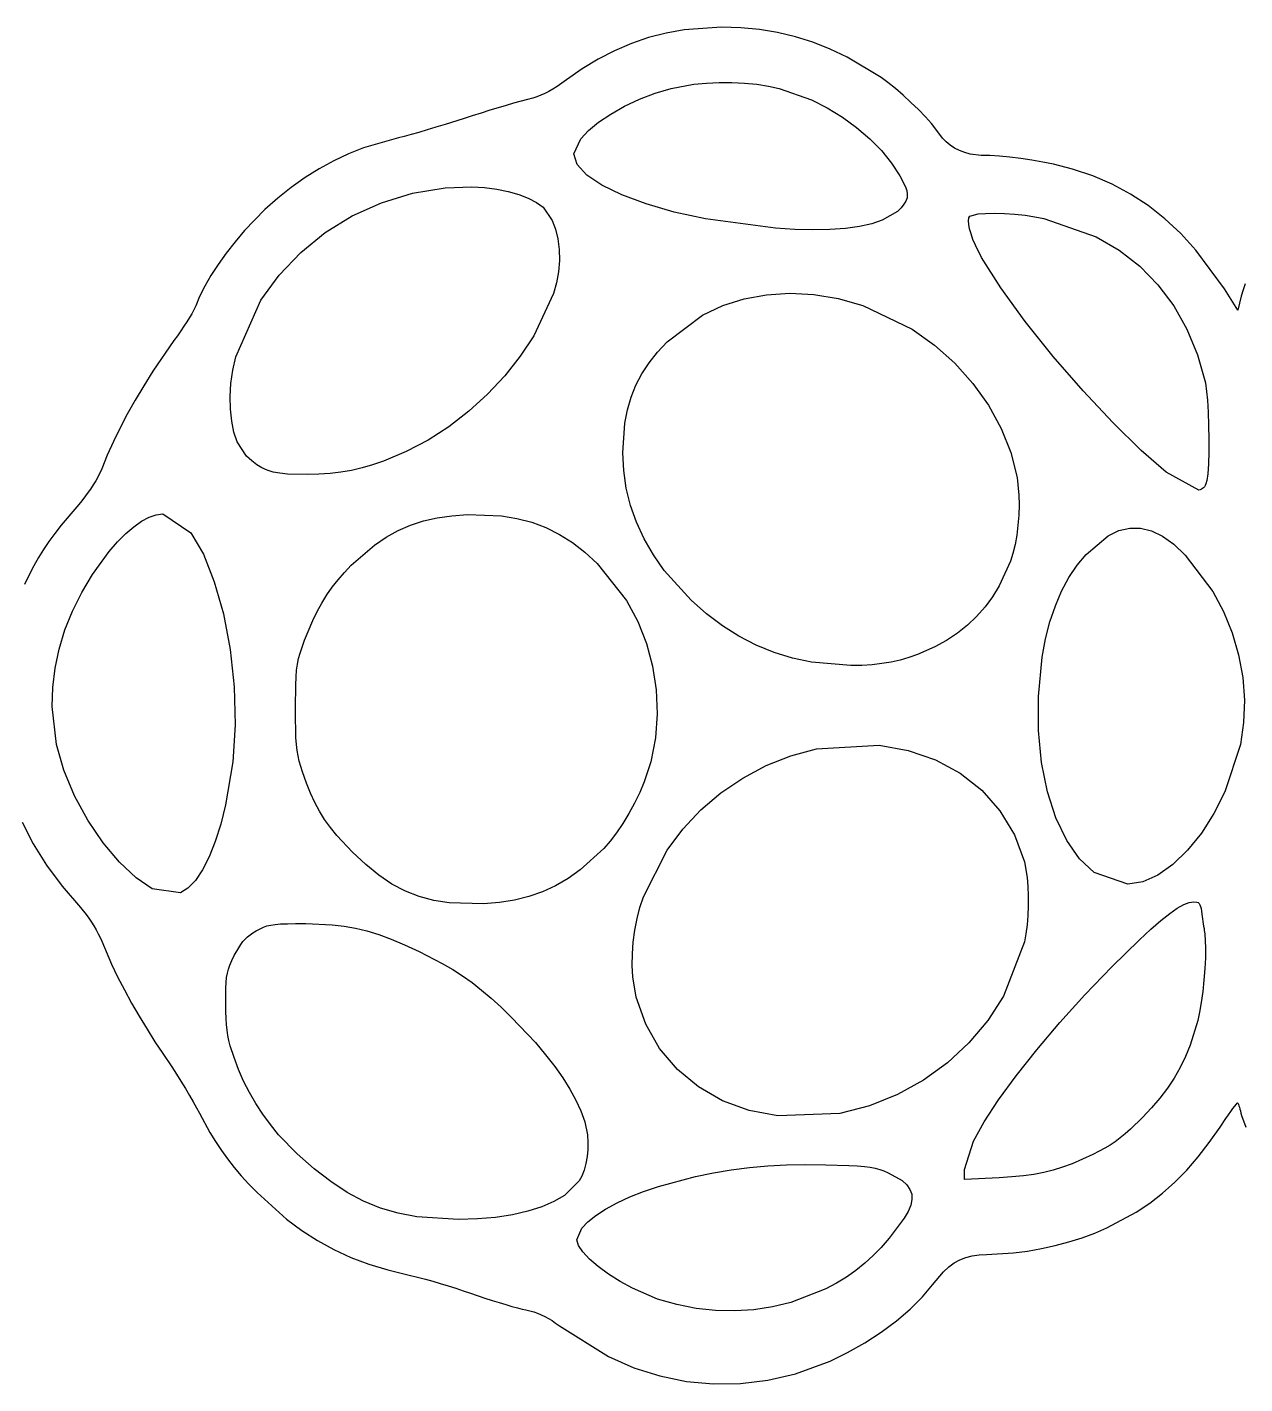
# Model space of a CAD drawing. Extents: x -395 to -66, y -1367 to -1153.
# Drawn here: x -112.65 to -107.8, y -1301.41 to -1296.01 of the extents above; entities that cross this region are included whole.
import ezdxf

# ---------------------------------------------------------------- set-up
doc = ezdxf.new("R2010")
doc.units = 0
doc.layers.add('FAB_3$PI_PROJECTOR$RPI$SI0', color=85, linetype='CONTINUOUS')

msp = doc.modelspace()

# ---------------------------------------------------------------- linework, layer by layer
at = {"layer": 'FAB_3$PI_PROJECTOR$RPI$SI0'}
for p, q in [((-110.0326, -1296.025), (-110.1043, -1296.038)), ((-109.8847, -1296.0145), (-110.0326, -1296.025)), ((-109.8079, -1296.0169), (-109.8847, -1296.0145)), ((-109.7335, -1296.0239), (-109.8079, -1296.0169)), ((-109.6611, -1296.0359), (-109.7335, -1296.0239)), ((-110.2432, -1296.0797), (-110.3102, -1296.1082)), ((-110.1745, -1296.0563), (-110.2432, -1296.0797)), ((-110.1043, -1296.038), (-110.1745, -1296.0563)), ((-109.5904, -1296.0528), (-109.6611, -1296.0359)), ((-109.5209, -1296.0747), (-109.5904, -1296.0528)), ((-109.4524, -1296.1018), (-109.5209, -1296.0747)), ((-110.3102, -1296.1082), (-110.3758, -1296.1419)), ((-109.3845, -1296.1342), (-109.4524, -1296.1018)), ((-109.2489, -1296.2152), (-109.3845, -1296.1342)), ((-110.4397, -1296.1807), (-110.502, -1296.2245)), ((-110.3758, -1296.1419), (-110.4397, -1296.1807)), ((-110.502, -1296.2245), (-110.5389, -1296.2505)), ((-110.0843, -1296.2582), (-109.9941, -1296.2419)), ((-109.9941, -1296.2419), (-109.9449, -1296.2373)), ((-109.9449, -1296.2373), (-109.8943, -1296.235)), ((-109.8943, -1296.235), (-109.8433, -1296.235)), ((-109.8433, -1296.235), (-109.7928, -1296.2373)), ((-109.7928, -1296.2373), (-109.744, -1296.2419)), ((-109.744, -1296.2419), (-109.6977, -1296.2489)), ((-109.222, -1296.2348), (-109.2489, -1296.2152)), ((-109.1925, -1296.2585), (-109.222, -1296.2348)), ((-110.635, -1296.2966), (-110.6517, -1296.3011)), ((-110.619, -1296.2914), (-110.635, -1296.2966)), ((-110.6033, -1296.2854), (-110.619, -1296.2914)), ((-110.5877, -1296.2784), (-110.6033, -1296.2854)), ((-110.572, -1296.2704), (-110.5877, -1296.2784)), ((-110.5558, -1296.2611), (-110.572, -1296.2704)), ((-110.5389, -1296.2505), (-110.5558, -1296.2611)), ((-110.2109, -1296.3014), (-110.1483, -1296.2773)), ((-110.1483, -1296.2773), (-110.0843, -1296.2582)), ((-109.6977, -1296.2489), (-109.655, -1296.2582)), ((-109.655, -1296.2582), (-109.5262, -1296.3044)), ((-109.1616, -1296.2853), (-109.1925, -1296.2585)), ((-109.1305, -1296.3138), (-109.1616, -1296.2853)), ((-110.8066, -1296.3455), (-110.8416, -1296.3564)), ((-110.773, -1296.3353), (-110.8066, -1296.3455)), ((-110.7415, -1296.3258), (-110.773, -1296.3353)), ((-110.7129, -1296.3174), (-110.7415, -1296.3258)), ((-110.6879, -1296.3103), (-110.7129, -1296.3174)), ((-110.6517, -1296.3011), (-110.6879, -1296.3103)), ((-110.3252, -1296.3604), (-110.2704, -1296.3295)), ((-110.2704, -1296.3295), (-110.2109, -1296.3014)), ((-109.5262, -1296.3044), (-109.4637, -1296.3363)), ((-109.4637, -1296.3363), (-109.4036, -1296.3731)), ((-109.1005, -1296.3429), (-109.1305, -1296.3138)), ((-109.0728, -1296.3715), (-109.1005, -1296.3429)), ((-110.9848, -1296.4019), (-111.0209, -1296.4131)), ((-110.9127, -1296.3788), (-110.9848, -1296.4019)), ((-110.8772, -1296.3676), (-110.9127, -1296.3788)), ((-110.8416, -1296.3564), (-110.8772, -1296.3676)), ((-110.4142, -1296.4263), (-110.3736, -1296.393)), ((-110.3736, -1296.393), (-110.3252, -1296.3604)), ((-109.4036, -1296.3731), (-109.347, -1296.414)), ((-109.0486, -1296.3982), (-109.0728, -1296.3715)), ((-109.0157, -1296.4415), (-109.0486, -1296.3982)), ((-111.1889, -1296.4601), (-111.3096, -1296.495)), ((-111.1707, -1296.4557), (-111.1889, -1296.4601)), ((-111.1475, -1296.4496), (-111.1707, -1296.4557)), ((-111.1201, -1296.4421), (-111.1475, -1296.4496)), ((-111.0894, -1296.4334), (-111.1201, -1296.4421)), ((-111.0561, -1296.4236), (-111.0894, -1296.4334)), ((-111.0209, -1296.4131), (-111.0561, -1296.4236)), ((-110.4718, -1296.5192), (-110.4451, -1296.4592)), ((-110.4451, -1296.4592), (-110.4142, -1296.4263)), ((-109.347, -1296.414), (-109.2948, -1296.4585)), ((-109.2948, -1296.4585), (-109.248, -1296.5058)), ((-109.0046, -1296.4569), (-109.0157, -1296.4415)), ((-108.9908, -1296.4712), (-109.0046, -1296.4569)), ((-111.3096, -1296.495), (-111.369, -1296.5187)), ((-109.248, -1296.5058), (-109.2076, -1296.5553)), ((-108.9748, -1296.4843), (-108.9908, -1296.4712)), ((-108.9568, -1296.4959), (-108.9748, -1296.4843)), ((-108.9373, -1296.5059), (-108.9568, -1296.4959)), ((-108.9166, -1296.514), (-108.9373, -1296.5059)), ((-108.895, -1296.52), (-108.9166, -1296.514)), ((-111.4277, -1296.5464), (-111.4853, -1296.578)), ((-111.369, -1296.5187), (-111.4277, -1296.5464)), ((-110.4588, -1296.5612), (-110.4718, -1296.5192)), ((-110.4212, -1296.603), (-110.4588, -1296.5612)), ((-109.2076, -1296.5553), (-109.1746, -1296.6063)), ((-108.8509, -1296.525), (-108.895, -1296.52)), ((-108.8165, -1296.5259), (-108.8509, -1296.525)), ((-108.778, -1296.5284), (-108.8165, -1296.5259)), ((-108.7366, -1296.5325), (-108.778, -1296.5284)), ((-108.6934, -1296.5379), (-108.7366, -1296.5325)), ((-108.6495, -1296.5444), (-108.6934, -1296.5379)), ((-108.6059, -1296.552), (-108.6495, -1296.5444)), ((-108.5637, -1296.5605), (-108.6059, -1296.552)), ((-108.4877, -1296.5796), (-108.5637, -1296.5605)), ((-111.5417, -1296.6134), (-111.5967, -1296.6524)), ((-111.4853, -1296.578), (-111.5417, -1296.6134)), ((-110.3614, -1296.6437), (-110.4212, -1296.603)), ((-109.1746, -1296.6063), (-109.1533, -1296.6478)), ((-108.407, -1296.6065), (-108.4877, -1296.5796)), ((-108.33, -1296.6396), (-108.407, -1296.6065)), ((-111.5967, -1296.6524), (-111.6501, -1296.6949)), ((-111.2379, -1296.7132), (-111.1142, -1296.6755)), ((-111.1142, -1296.6755), (-110.9847, -1296.6538)), ((-110.9847, -1296.6538), (-110.8786, -1296.6499)), ((-110.8786, -1296.6499), (-110.8276, -1296.6528)), ((-110.8276, -1296.6528), (-110.779, -1296.6589)), ((-110.779, -1296.6589), (-110.7334, -1296.668)), ((-110.7334, -1296.668), (-110.6915, -1296.68)), ((-110.2819, -1296.6824), (-110.3614, -1296.6437)), ((-109.1533, -1296.6478), (-109.1476, -1296.6646)), ((-109.1476, -1296.6646), (-109.1453, -1296.6796)), ((-108.2568, -1296.679), (-108.33, -1296.6396)), ((-111.6501, -1296.6949), (-111.7017, -1296.7409)), ((-111.3543, -1296.7659), (-111.2379, -1296.7132)), ((-110.6915, -1296.68), (-110.654, -1296.6946)), ((-110.654, -1296.6946), (-110.6215, -1296.7119)), ((-110.6215, -1296.7119), (-110.5948, -1296.7316)), ((-110.5948, -1296.7316), (-110.5583, -1296.7839)), ((-110.1849, -1296.7182), (-110.2819, -1296.6824)), ((-110.0729, -1296.7503), (-110.1849, -1296.7182)), ((-109.1583, -1296.7195), (-109.1694, -1296.7331)), ((-109.1506, -1296.7065), (-109.1583, -1296.7195)), ((-109.1462, -1296.6934), (-109.1506, -1296.7065)), ((-109.1453, -1296.6796), (-109.1462, -1296.6934)), ((-108.1869, -1296.7248), (-108.2568, -1296.679)), ((-108.1204, -1296.7772), (-108.1869, -1296.7248)), ((-111.7017, -1296.7409), (-111.7827, -1296.8245)), ((-111.4621, -1296.8323), (-111.3543, -1296.7659)), ((-110.5583, -1296.7839), (-110.5453, -1296.8186)), ((-109.9481, -1296.7777), (-110.0729, -1296.7503)), ((-109.6701, -1296.8151), (-109.9481, -1296.7777)), ((-109.2447, -1296.7834), (-109.2867, -1296.797)), ((-109.1839, -1296.7478), (-109.2447, -1296.7834)), ((-109.1694, -1296.7331), (-109.1839, -1296.7478)), ((-108.9017, -1296.7853), (-108.9002, -1296.7739)), ((-108.9006, -1296.8001), (-108.9017, -1296.7853)), ((-108.9002, -1296.7739), (-108.8962, -1296.7664)), ((-108.8962, -1296.7664), (-108.8628, -1296.7575)), ((-108.8628, -1296.7575), (-108.8334, -1296.7556)), ((-108.8334, -1296.7556), (-108.7981, -1296.7554)), ((-108.7981, -1296.7554), (-108.7588, -1296.7566)), ((-108.7588, -1296.7566), (-108.7176, -1296.7593)), ((-108.7176, -1296.7593), (-108.6763, -1296.7635)), ((-108.6763, -1296.7635), (-108.6369, -1296.7689)), ((-108.6369, -1296.7689), (-108.6014, -1296.7757)), ((-108.6014, -1296.7757), (-108.3931, -1296.8488)), ((-108.057, -1296.8364), (-108.1204, -1296.7772)), ((-111.7827, -1296.8245), (-111.8205, -1296.8687)), ((-111.5595, -1296.9111), (-111.4621, -1296.8323)), ((-110.5453, -1296.8186), (-110.5361, -1296.8574)), ((-109.5932, -1296.82), (-109.6701, -1296.8151)), ((-109.5209, -1296.8217), (-109.5932, -1296.82)), ((-109.4535, -1296.8201), (-109.5209, -1296.8217)), ((-109.3917, -1296.8154), (-109.4535, -1296.8201)), ((-109.3359, -1296.8077), (-109.3917, -1296.8154)), ((-109.2867, -1296.797), (-109.3359, -1296.8077)), ((-108.8972, -1296.8177), (-108.9006, -1296.8001)), ((-108.8916, -1296.8377), (-108.8972, -1296.8177)), ((-108.884, -1296.8595), (-108.8916, -1296.8377)), ((-107.9964, -1296.9026), (-108.057, -1296.8364)), ((-111.8205, -1296.8687), (-111.8557, -1296.9137)), ((-110.5361, -1296.8574), (-110.5309, -1296.8993)), ((-108.8743, -1296.8827), (-108.884, -1296.8595)), ((-108.8497, -1296.9311), (-108.8743, -1296.8827)), ((-108.3931, -1296.8488), (-108.302, -1296.902)), ((-111.8557, -1296.9137), (-111.888, -1296.9586)), ((-111.6453, -1297.0012), (-111.5595, -1296.9111)), ((-110.5298, -1296.9432), (-110.5331, -1296.9878)), ((-110.5309, -1296.8993), (-110.5298, -1296.9432)), ((-108.7729, -1297.0526), (-108.8497, -1296.9311)), ((-108.302, -1296.902), (-108.22, -1296.9658)), ((-107.8832, -1297.0565), (-107.9964, -1296.9026)), ((-111.888, -1296.9586), (-111.9168, -1297.0028)), ((-111.718, -1297.1014), (-111.6453, -1297.0012)), ((-110.5331, -1296.9878), (-110.5407, -1297.0321)), ((-108.22, -1296.9658), (-108.1475, -1297.0397)), ((-111.9415, -1297.0455), (-111.9616, -1297.0861)), ((-111.9168, -1297.0028), (-111.9415, -1297.0455)), ((-110.5407, -1297.0321), (-110.553, -1297.075)), ((-108.6754, -1297.1864), (-108.7729, -1297.0526)), ((-108.1475, -1297.0397), (-108.0848, -1297.1235)), ((-107.7998, -1297.0364), (-107.8086, -1297.06)), ((-111.9616, -1297.0861), (-111.9767, -1297.1238)), ((-111.8178, -1297.3268), (-111.718, -1297.1014)), ((-110.553, -1297.075), (-110.6319, -1297.2428)), ((-109.8799, -1297.1229), (-109.7947, -1297.0958)), ((-109.7947, -1297.0958), (-109.7052, -1297.0793)), ((-109.7052, -1297.0793), (-109.6123, -1297.0735)), ((-109.6123, -1297.0735), (-109.5168, -1297.0787)), ((-109.5168, -1297.0787), (-109.4198, -1297.095)), ((-109.4198, -1297.095), (-109.322, -1297.1226)), ((-107.8299, -1297.1412), (-107.8832, -1297.0565)), ((-107.8159, -1297.0855), (-107.8299, -1297.1412)), ((-107.8086, -1297.06), (-107.8159, -1297.0855)), ((-111.9931, -1297.1552), (-112.0021, -1297.1703)), ((-111.9857, -1297.1421), (-111.9931, -1297.1552)), ((-111.9767, -1297.1238), (-111.9857, -1297.1421)), ((-110.1005, -1297.2665), (-109.9598, -1297.1605)), ((-109.9598, -1297.1605), (-109.8799, -1297.1229)), ((-109.322, -1297.1226), (-109.1254, -1297.2168)), ((-108.0848, -1297.1235), (-108.0322, -1297.2167)), ((-112.0242, -1297.2049), (-112.0367, -1297.2236)), ((-112.0126, -1297.187), (-112.0242, -1297.2049)), ((-112.0021, -1297.1703), (-112.0126, -1297.187)), ((-109.1254, -1297.2168), (-109.0368, -1297.28)), ((-108.564, -1297.3251), (-108.6754, -1297.1864)), ((-108.0322, -1297.2167), (-107.9901, -1297.319)), ((-112.0637, -1297.2618), (-112.1473, -1297.384)), ((-112.05, -1297.2427), (-112.0637, -1297.2618)), ((-112.0367, -1297.2236), (-112.05, -1297.2427)), ((-110.6319, -1297.2428), (-110.6854, -1297.3239)), ((-110.1393, -1297.3081), (-110.1005, -1297.2665)), ((-110.6854, -1297.3239), (-110.7469, -1297.4017)), ((-110.1729, -1297.3507), (-110.1393, -1297.3081)), ((-109.0368, -1297.28), (-108.956, -1297.3522)), ((-108.4454, -1297.4616), (-108.564, -1297.3251)), ((-107.9901, -1297.319), (-107.9586, -1297.4301)), ((-111.8373, -1297.4327), (-111.8298, -1297.3796)), ((-111.8298, -1297.3796), (-111.8178, -1297.3268)), ((-110.2014, -1297.3945), (-110.1729, -1297.3507)), ((-108.956, -1297.3522), (-108.8842, -1297.4323)), ((-112.1473, -1297.384), (-112.1842, -1297.4421)), ((-111.8404, -1297.4851), (-111.8373, -1297.4327)), ((-110.7469, -1297.4017), (-110.8154, -1297.4752)), ((-110.2252, -1297.44), (-110.2014, -1297.3945)), ((-108.8842, -1297.4323), (-108.8225, -1297.5191)), ((-107.9586, -1297.4301), (-107.9504, -1297.4993)), ((-112.1842, -1297.4421), (-112.2182, -1297.4988)), ((-111.8393, -1297.5356), (-111.8404, -1297.4851)), ((-110.8154, -1297.4752), (-110.8899, -1297.5432)), ((-110.2588, -1297.538), (-110.2442, -1297.4877)), ((-110.2442, -1297.4877), (-110.2252, -1297.44)), ((-108.3266, -1297.5887), (-108.4454, -1297.4616)), ((-112.2182, -1297.4988), (-112.2494, -1297.5543)), ((-111.8341, -1297.5832), (-111.8393, -1297.5356)), ((-110.2689, -1297.5912), (-110.2588, -1297.538)), ((-108.8225, -1297.5191), (-108.7718, -1297.6113)), ((-107.9504, -1297.4993), (-107.9476, -1297.5473)), ((-112.2494, -1297.5543), (-112.2782, -1297.6091)), ((-111.8249, -1297.6268), (-111.8341, -1297.5832)), ((-110.8899, -1297.5432), (-110.9693, -1297.6047)), ((-110.2769, -1297.7085), (-110.2689, -1297.5912)), ((-108.2143, -1297.699), (-108.3266, -1297.5887)), ((-107.9476, -1297.5473), (-107.9458, -1297.6)), ((-112.2782, -1297.6091), (-112.3046, -1297.6634)), ((-111.8119, -1297.6653), (-111.8249, -1297.6268)), ((-110.9693, -1297.6047), (-111.0527, -1297.6586)), ((-108.7718, -1297.6113), (-108.7334, -1297.7077)), ((-107.9458, -1297.6), (-107.945, -1297.654)), ((-112.3046, -1297.6634), (-112.329, -1297.7177)), ((-111.7748, -1297.7225), (-111.8119, -1297.6653)), ((-111.139, -1297.7039), (-111.2302, -1297.742)), ((-111.0527, -1297.6586), (-111.139, -1297.7039)), ((-108.1152, -1297.7853), (-108.2143, -1297.699)), ((-107.945, -1297.654), (-107.9453, -1297.7061)), ((-112.329, -1297.7177), (-112.3515, -1297.7724)), ((-111.7537, -1297.7412), (-111.7748, -1297.7225)), ((-111.7336, -1297.7565), (-111.7537, -1297.7412)), ((-111.7135, -1297.7687), (-111.7336, -1297.7565)), ((-111.2732, -1297.7568), (-111.3153, -1297.769)), ((-111.2302, -1297.742), (-111.2732, -1297.7568)), ((-110.2735, -1297.7795), (-110.2769, -1297.7085)), ((-108.7334, -1297.7077), (-108.7082, -1297.8072)), ((-107.9467, -1297.7531), (-107.9492, -1297.7918)), ((-107.9453, -1297.7061), (-107.9467, -1297.7531)), ((-112.3659, -1297.8033), (-112.375, -1297.8197)), ((-112.3515, -1297.7724), (-112.3659, -1297.8033)), ((-111.6924, -1297.7782), (-111.7135, -1297.7687)), ((-111.6692, -1297.7853), (-111.6924, -1297.7782)), ((-111.6427, -1297.7903), (-111.6692, -1297.7853)), ((-111.612, -1297.7934), (-111.6427, -1297.7903)), ((-111.5335, -1297.7956), (-111.612, -1297.7934)), ((-111.4868, -1297.7943), (-111.5335, -1297.7956)), ((-111.4423, -1297.7911), (-111.4868, -1297.7943)), ((-111.3992, -1297.786), (-111.4423, -1297.7911)), ((-111.3571, -1297.7786), (-111.3992, -1297.786)), ((-111.3153, -1297.769), (-111.3571, -1297.7786)), ((-110.2634, -1297.8494), (-110.2735, -1297.7795)), ((-108.7082, -1297.8072), (-108.7008, -1297.8775)), ((-107.9842, -1297.8571), (-108.1152, -1297.7853)), ((-107.9492, -1297.7918), (-107.9528, -1297.8188)), ((-112.3966, -1297.8538), (-112.4088, -1297.8712)), ((-112.3853, -1297.8366), (-112.3966, -1297.8538)), ((-112.375, -1297.8197), (-112.3853, -1297.8366)), ((-110.2465, -1297.918), (-110.2634, -1297.8494)), ((-107.979, -1297.8559), (-107.9842, -1297.8571)), ((-107.9742, -1297.854), (-107.979, -1297.8559)), ((-107.9699, -1297.8513), (-107.9742, -1297.854)), ((-107.966, -1297.8478), (-107.9699, -1297.8513)), ((-107.9625, -1297.8435), (-107.966, -1297.8478)), ((-107.9594, -1297.8385), (-107.9625, -1297.8435)), ((-107.9568, -1297.8327), (-107.9594, -1297.8385)), ((-107.9528, -1297.8188), (-107.9568, -1297.8327)), ((-112.4357, -1297.906), (-112.4501, -1297.9232)), ((-112.4219, -1297.8886), (-112.4357, -1297.906)), ((-112.4088, -1297.8712), (-112.4219, -1297.8886)), ((-110.2229, -1297.9852), (-110.2465, -1297.918)), ((-108.7002, -1297.9164), (-108.7015, -1297.9565)), ((-108.7008, -1297.8775), (-108.7002, -1297.9164)), ((-112.4501, -1297.9232), (-112.5125, -1297.997)), ((-112.1924, -1297.9809), (-112.1626, -1297.9651)), ((-112.1626, -1297.9651), (-112.1343, -1297.9555)), ((-112.1343, -1297.9555), (-112.1078, -1297.9522)), ((-112.1078, -1297.9522), (-111.9966, -1298.0271)), ((-111.0711, -1297.9798), (-111.0163, -1297.9674)), ((-111.0163, -1297.9674), (-110.958, -1297.959)), ((-110.958, -1297.959), (-110.8953, -1297.9545)), ((-110.8953, -1297.9545), (-110.7608, -1297.9593)), ((-110.7608, -1297.9593), (-110.6988, -1297.9695)), ((-110.6988, -1297.9695), (-110.6399, -1297.9851)), ((-108.7015, -1297.9565), (-108.7047, -1297.9968)), ((-112.5125, -1297.997), (-112.5386, -1298.0303)), ((-112.2555, -1298.0301), (-112.2235, -1298.0027)), ((-112.2235, -1298.0027), (-112.1924, -1297.9809)), ((-111.9966, -1298.0271), (-111.9469, -1298.1122)), ((-111.2197, -1298.0445), (-111.1721, -1298.0181)), ((-111.1721, -1298.0181), (-111.1228, -1297.9966)), ((-111.1228, -1297.9966), (-111.0711, -1297.9798)), ((-110.6399, -1297.9851), (-110.5837, -1298.0063)), ((-110.5837, -1298.0063), (-110.5299, -1298.0332)), ((-110.1926, -1298.0508), (-110.2229, -1297.9852)), ((-108.7047, -1297.9968), (-108.7097, -1298.0363)), ((-108.3458, -1298.0395), (-108.3028, -1298.0184)), ((-108.3028, -1298.0184), (-108.26, -1298.008)), ((-108.26, -1298.008), (-108.2171, -1298.0082)), ((-108.2171, -1298.0082), (-108.1737, -1298.019)), ((-108.1737, -1298.019), (-108.1297, -1298.0406)), ((-112.5619, -1298.0623), (-112.5832, -1298.0939)), ((-112.5386, -1298.0303), (-112.5619, -1298.0623)), ((-112.3212, -1298.1012), (-112.2881, -1298.0631)), ((-112.2881, -1298.0631), (-112.2555, -1298.0301)), ((-111.3583, -1298.1564), (-111.2662, -1298.0762)), ((-111.2662, -1298.0762), (-111.2197, -1298.0445)), ((-110.5299, -1298.0332), (-110.4781, -1298.0659)), ((-110.4781, -1298.0659), (-110.4279, -1298.1046)), ((-110.1557, -1298.1148), (-110.1926, -1298.0508)), ((-108.7164, -1298.074), (-108.7248, -1298.109)), ((-108.7097, -1298.0363), (-108.7164, -1298.074)), ((-108.4332, -1298.1135), (-108.3458, -1298.0395)), ((-108.1297, -1298.0406), (-108.0848, -1298.0728)), ((-108.0848, -1298.0728), (-108.0387, -1298.1158)), ((-112.603, -1298.1259), (-112.6218, -1298.1591)), ((-112.5832, -1298.0939), (-112.603, -1298.1259)), ((-112.3875, -1298.1924), (-112.3212, -1298.1012)), ((-111.9469, -1298.1122), (-111.9033, -1298.2218)), ((-110.4279, -1298.1046), (-110.379, -1298.1494)), ((-110.1122, -1298.177), (-110.1557, -1298.1148)), ((-108.7248, -1298.109), (-108.7349, -1298.1402)), ((-108.4693, -1298.1565), (-108.4332, -1298.1135)), ((-108.0387, -1298.1158), (-107.9289, -1298.2601)), ((-112.6218, -1298.1591), (-112.6403, -1298.1946)), ((-111.4104, -1298.2141), (-111.3854, -1298.1851)), ((-111.3854, -1298.1851), (-111.3583, -1298.1564)), ((-110.379, -1298.1494), (-110.2625, -1298.2967)), ((-110.0054, -1298.2956), (-110.1122, -1298.177)), ((-108.7349, -1298.1402), (-108.779, -1298.2375)), ((-108.5019, -1298.2051), (-108.4693, -1298.1565)), ((-112.6403, -1298.1946), (-112.659, -1298.233)), ((-112.4309, -1298.265), (-112.3875, -1298.1924)), ((-111.9033, -1298.2218), (-111.8672, -1298.35)), ((-111.4549, -1298.2745), (-111.4335, -1298.2438)), ((-111.4335, -1298.2438), (-111.4104, -1298.2141)), ((-108.779, -1298.2375), (-108.8058, -1298.2815)), ((-108.5308, -1298.2589), (-108.5019, -1298.2051)), ((-112.4677, -1298.339), (-112.4309, -1298.265)), ((-111.4748, -1298.3065), (-111.4549, -1298.2745)), ((-110.2625, -1298.2967), (-110.2182, -1298.3795)), ((-109.9447, -1298.3495), (-110.0054, -1298.2956)), ((-108.8058, -1298.2815), (-108.8358, -1298.3223)), ((-108.5559, -1298.3178), (-108.5308, -1298.2589)), ((-107.9289, -1298.2601), (-107.8862, -1298.3407)), ((-112.4977, -1298.4139), (-112.4677, -1298.339)), ((-111.8672, -1298.35), (-111.8402, -1298.4914)), ((-111.5111, -1298.3759), (-111.4935, -1298.3402)), ((-111.4935, -1298.3402), (-111.4748, -1298.3065)), ((-109.8812, -1298.3972), (-109.9447, -1298.3495)), ((-108.8358, -1298.3223), (-108.8691, -1298.3601)), ((-108.5773, -1298.3814), (-108.5559, -1298.3178)), ((-107.8862, -1298.3407), (-107.852, -1298.4254)), ((-111.5439, -1298.4546), (-111.5111, -1298.3759)), ((-110.2182, -1298.3795), (-110.1836, -1298.467)), ((-109.815, -1298.4388), (-109.8812, -1298.3972)), ((-108.9057, -1298.3949), (-108.9455, -1298.4267)), ((-108.8691, -1298.3601), (-108.9057, -1298.3949)), ((-108.5948, -1298.4495), (-108.5773, -1298.3814)), ((-112.5209, -1298.4896), (-112.4977, -1298.4139)), ((-111.554, -1298.4822), (-111.5439, -1298.4546)), ((-109.7463, -1298.4742), (-109.815, -1298.4388)), ((-108.9888, -1298.4555), (-109.0354, -1298.4813)), ((-108.9455, -1298.4267), (-108.9888, -1298.4555)), ((-108.6084, -1298.5219), (-108.5948, -1298.4495)), ((-107.852, -1298.4254), (-107.8265, -1298.5131)), ((-112.5371, -1298.5658), (-112.5209, -1298.4896)), ((-111.8402, -1298.4914), (-111.8239, -1298.6404)), ((-111.568, -1298.528), (-111.5619, -1298.5061)), ((-111.5619, -1298.5061), (-111.554, -1298.4822)), ((-110.1836, -1298.467), (-110.1589, -1298.5581)), ((-109.6751, -1298.5033), (-109.7463, -1298.4742)), ((-109.6017, -1298.5261), (-109.6751, -1298.5033)), ((-109.1043, -1298.5117), (-109.1388, -1298.5237)), ((-109.0354, -1298.4813), (-109.1043, -1298.5117)), ((-107.8265, -1298.5131), (-107.8103, -1298.6025)), ((-112.5464, -1298.6422), (-112.5371, -1298.5658)), ((-111.5755, -1298.5735), (-111.5724, -1298.5499)), ((-111.5724, -1298.5499), (-111.568, -1298.528)), ((-110.1589, -1298.5581), (-110.1445, -1298.6519)), ((-109.5262, -1298.5424), (-109.6017, -1298.5261)), ((-109.3696, -1298.5555), (-109.5262, -1298.5424)), ((-109.3264, -1298.5547), (-109.3696, -1298.5555)), ((-109.2856, -1298.5522), (-109.3264, -1298.5547)), ((-109.2468, -1298.5479), (-109.2856, -1298.5522)), ((-109.2097, -1298.5418), (-109.2468, -1298.5479)), ((-109.1738, -1298.5337), (-109.2097, -1298.5418)), ((-109.1388, -1298.5237), (-109.1738, -1298.5337)), ((-108.6235, -1298.6785), (-108.6084, -1298.5219)), ((-111.5788, -1298.6338), (-111.5775, -1298.6009)), ((-111.5775, -1298.6009), (-111.5755, -1298.5735)), ((-107.8103, -1298.6025), (-107.8034, -1298.6926)), ((-112.5485, -1298.7186), (-112.5464, -1298.6422)), ((-111.8239, -1298.6404), (-111.8197, -1298.7912)), ((-111.5799, -1298.7238), (-111.5788, -1298.6338)), ((-110.1445, -1298.6519), (-110.1406, -1298.7472)), ((-112.5313, -1298.87), (-112.5485, -1298.7186)), ((-111.5797, -1298.7705), (-111.5799, -1298.7238)), ((-108.623, -1298.8141), (-108.6235, -1298.6785)), ((-107.8034, -1298.6926), (-107.8064, -1298.7821)), ((-111.5792, -1298.8095), (-111.5797, -1298.7705)), ((-110.1406, -1298.7472), (-110.1475, -1298.8431)), ((-107.8064, -1298.7821), (-107.8194, -1298.87)), ((-111.8197, -1298.7912), (-111.8294, -1298.9384)), ((-111.5781, -1298.842), (-111.5792, -1298.8095)), ((-108.6106, -1298.9412), (-108.623, -1298.8141)), ((-112.5023, -1298.9722), (-112.5313, -1298.87)), ((-111.5763, -1298.8696), (-111.5781, -1298.842)), ((-111.5737, -1298.8934), (-111.5763, -1298.8696)), ((-110.1475, -1298.8431), (-110.1655, -1298.9384)), ((-109.609, -1298.9149), (-109.5065, -1298.8874)), ((-109.5065, -1298.8874), (-109.2573, -1298.8727)), ((-109.2573, -1298.8727), (-109.1412, -1298.8929)), ((-107.8194, -1298.87), (-107.8811, -1299.0585)), ((-111.8294, -1298.9384), (-111.8583, -1299.1099)), ((-111.5701, -1298.9149), (-111.5737, -1298.8934)), ((-111.5654, -1298.9355), (-111.5701, -1298.9149)), ((-111.5521, -1298.979), (-111.5654, -1298.9355)), ((-110.1655, -1298.9384), (-110.1919, -1299.018)), ((-109.7072, -1298.9537), (-109.609, -1298.9149)), ((-109.1412, -1298.8929), (-109.0331, -1298.9301)), ((-109.0331, -1298.9301), (-108.9351, -1298.9834)), ((-108.5871, -1299.0576), (-108.6106, -1298.9412)), ((-112.4597, -1299.0738), (-112.5023, -1298.9722)), ((-111.5362, -1299.0235), (-111.5521, -1298.979)), ((-109.8002, -1299.003), (-109.7072, -1298.9537)), ((-108.9351, -1298.9834), (-108.8488, -1299.0516)), ((-111.52, -1299.0639), (-111.5362, -1299.0235)), ((-110.1919, -1299.018), (-110.2101, -1299.0603)), ((-109.8869, -1299.062), (-109.8002, -1299.003)), ((-108.8488, -1299.0516), (-108.7762, -1299.1339)), ((-112.4066, -1299.1711), (-112.4597, -1299.0738)), ((-111.5029, -1299.101), (-111.52, -1299.0639)), ((-111.4845, -1299.1355), (-111.5029, -1299.101)), ((-110.2308, -1299.1028), (-110.2535, -1299.1445)), ((-110.2101, -1299.0603), (-110.2308, -1299.1028)), ((-109.9665, -1299.13), (-109.8869, -1299.062)), ((-108.5535, -1299.1616), (-108.5871, -1299.0576)), ((-107.8811, -1299.0585), (-107.9247, -1299.1445)), ((-111.8583, -1299.1099), (-111.8776, -1299.1865)), ((-111.4642, -1299.1683), (-111.4845, -1299.1355)), ((-110.2535, -1299.1445), (-110.2776, -1299.1844)), ((-110.0381, -1299.2061), (-109.9665, -1299.13)), ((-108.7762, -1299.1339), (-108.719, -1299.2291)), ((-108.5108, -1299.2512), (-108.5535, -1299.1616)), ((-107.9247, -1299.1445), (-107.9747, -1299.2225)), ((-112.668, -1299.179), (-112.6241, -1299.2647)), ((-112.346, -1299.2605), (-112.4066, -1299.1711)), ((-111.8776, -1299.1865), (-111.8996, -1299.2558)), ((-111.4414, -1299.2002), (-111.4642, -1299.1683)), ((-111.4158, -1299.2319), (-111.4414, -1299.2002)), ((-110.2776, -1299.1844), (-110.3025, -1299.2215)), ((-110.1008, -1299.2896), (-110.0381, -1299.2061)), ((-112.6241, -1299.2647), (-112.5711, -1299.3493)), ((-112.2811, -1299.3382), (-112.346, -1299.2605)), ((-111.8996, -1299.2558), (-111.9241, -1299.3168)), ((-111.3536, -1299.2981), (-111.4158, -1299.2319)), ((-110.3276, -1299.2547), (-110.3523, -1299.283)), ((-110.3025, -1299.2215), (-110.3276, -1299.2547)), ((-108.719, -1299.2291), (-108.6792, -1299.3364)), ((-108.4599, -1299.3243), (-108.5108, -1299.2512)), ((-107.9747, -1299.2225), (-108.0295, -1299.2906)), ((-111.9241, -1299.3168), (-111.9505, -1299.3688)), ((-111.3008, -1299.3477), (-111.3536, -1299.2981)), ((-110.3523, -1299.283), (-110.4468, -1299.3688)), ((-110.1957, -1299.4757), (-110.1008, -1299.2896)), ((-108.0295, -1299.2906), (-108.0877, -1299.3469)), ((-112.5711, -1299.3493), (-112.5085, -1299.4337)), ((-112.2148, -1299.4008), (-112.2811, -1299.3382)), ((-111.9505, -1299.3688), (-111.9786, -1299.4107)), ((-111.2486, -1299.3898), (-111.3008, -1299.3477)), ((-110.4468, -1299.3688), (-110.4954, -1299.4031)), ((-108.6792, -1299.3364), (-108.6684, -1299.3985)), ((-108.4017, -1299.3791), (-108.4599, -1299.3243)), ((-108.0877, -1299.3469), (-108.1478, -1299.3894)), ((-112.1502, -1299.4445), (-112.2148, -1299.4008)), ((-111.9786, -1299.4107), (-112.008, -1299.4416)), ((-111.1961, -1299.4249), (-111.2486, -1299.3898)), ((-111.1426, -1299.4531), (-111.1961, -1299.4249)), ((-110.4954, -1299.4031), (-110.5454, -1299.4321)), ((-108.6684, -1299.3985), (-108.6653, -1299.4346)), ((-108.2673, -1299.4258), (-108.4017, -1299.3791)), ((-108.2081, -1299.4164), (-108.2673, -1299.4258)), ((-108.1478, -1299.3894), (-108.2081, -1299.4164)), ((-112.5085, -1299.4337), (-112.4362, -1299.5186)), ((-112.0382, -1299.4606), (-112.1502, -1299.4445)), ((-112.008, -1299.4416), (-112.0382, -1299.4606)), ((-111.0873, -1299.4749), (-111.1426, -1299.4531)), ((-111.0293, -1299.4905), (-111.0873, -1299.4749)), ((-110.6513, -1299.4747), (-110.7081, -1299.4888)), ((-110.5972, -1299.4559), (-110.6513, -1299.4747)), ((-110.5454, -1299.4321), (-110.5972, -1299.4559)), ((-110.2095, -1299.5178), (-110.1957, -1299.4757)), ((-108.6653, -1299.4346), (-108.6637, -1299.4726)), ((-108.6637, -1299.4726), (-108.6637, -1299.5115)), ((-112.4362, -1299.5186), (-112.4138, -1299.546)), ((-110.9679, -1299.5002), (-111.0293, -1299.4905)), ((-110.8315, -1299.5035), (-110.9679, -1299.5002)), ((-110.7681, -1299.4983), (-110.8315, -1299.5035)), ((-110.7081, -1299.4888), (-110.7681, -1299.4983)), ((-110.2208, -1299.5625), (-110.2095, -1299.5178)), ((-108.6637, -1299.5115), (-108.6653, -1299.5503)), ((-108.1008, -1299.5422), (-108.0708, -1299.5212)), ((-108.0708, -1299.5212), (-108.0451, -1299.5066)), ((-108.0451, -1299.5066), (-108.0233, -1299.4981)), ((-108.0233, -1299.4981), (-108.0051, -1299.4954)), ((-108.0051, -1299.4954), (-107.9926, -1299.4969)), ((-107.9926, -1299.4969), (-107.9879, -1299.499)), ((-107.9879, -1299.499), (-107.984, -1299.5024)), ((-107.984, -1299.5024), (-107.9808, -1299.5073)), ((-107.9808, -1299.5073), (-107.9782, -1299.5138)), ((-107.9782, -1299.5138), (-107.976, -1299.5221)), ((-107.976, -1299.5221), (-107.9742, -1299.5326)), ((-107.9742, -1299.5326), (-107.9726, -1299.5453)), ((-112.4138, -1299.546), (-112.4029, -1299.5609)), ((-112.4029, -1299.5609), (-112.3924, -1299.5762)), ((-112.3924, -1299.5762), (-112.3824, -1299.5918)), ((-112.3824, -1299.5918), (-112.3732, -1299.6074)), ((-111.7078, -1299.597), (-111.6939, -1299.592)), ((-111.6939, -1299.592), (-111.6786, -1299.5883)), ((-111.6786, -1299.5883), (-111.6608, -1299.5857)), ((-111.6608, -1299.5857), (-111.6392, -1299.584)), ((-111.6392, -1299.584), (-111.6125, -1299.583)), ((-111.6125, -1299.583), (-111.5796, -1299.5825)), ((-111.5796, -1299.5825), (-111.5393, -1299.5824)), ((-111.5393, -1299.5824), (-111.434, -1299.5868)), ((-111.434, -1299.5868), (-111.3867, -1299.5922)), ((-111.3867, -1299.5922), (-111.341, -1299.6003)), ((-110.2295, -1299.6088), (-110.2208, -1299.5625)), ((-108.6684, -1299.588), (-108.673, -1299.6234)), ((-108.6653, -1299.5503), (-108.6684, -1299.588)), ((-108.1757, -1299.6045), (-108.1356, -1299.5698)), ((-108.1356, -1299.5698), (-108.1008, -1299.5422)), ((-107.9726, -1299.5453), (-107.97, -1299.564)), ((-107.97, -1299.564), (-107.9685, -1299.5737)), ((-107.9685, -1299.5737), (-107.9671, -1299.5833)), ((-107.9671, -1299.5833), (-107.9656, -1299.5927)), ((-107.9656, -1299.5927), (-107.9642, -1299.6016)), ((-112.3732, -1299.6074), (-112.3649, -1299.6227)), ((-112.3649, -1299.6227), (-112.3576, -1299.6377)), ((-112.3576, -1299.6377), (-112.3515, -1299.652)), ((-111.7892, -1299.6541), (-111.7804, -1299.6441)), ((-111.7804, -1299.6441), (-111.771, -1299.6352)), ((-111.771, -1299.6352), (-111.7607, -1299.6269)), ((-111.7607, -1299.6269), (-111.7493, -1299.6191)), ((-111.7493, -1299.6191), (-111.7365, -1299.6114)), ((-111.7365, -1299.6114), (-111.7078, -1299.597)), ((-111.341, -1299.6003), (-111.2956, -1299.6114)), ((-111.2956, -1299.6114), (-111.249, -1299.626)), ((-111.249, -1299.626), (-111.1998, -1299.6443)), ((-111.1998, -1299.6443), (-111.1466, -1299.6668)), ((-110.2356, -1299.6559), (-110.2295, -1299.6088)), ((-108.673, -1299.6234), (-108.6792, -1299.6555)), ((-108.3311, -1299.7541), (-108.2213, -1299.6466)), ((-108.2213, -1299.6466), (-108.1757, -1299.6045)), ((-107.9642, -1299.6016), (-107.963, -1299.6097)), ((-107.963, -1299.6097), (-107.9619, -1299.6169)), ((-107.9619, -1299.6169), (-107.961, -1299.623)), ((-107.961, -1299.623), (-107.9577, -1299.6794)), ((-112.3515, -1299.652), (-112.3124, -1299.7434)), ((-111.8236, -1299.71), (-111.806, -1299.6783)), ((-111.806, -1299.6783), (-111.7976, -1299.6654)), ((-111.7976, -1299.6654), (-111.7892, -1299.6541)), ((-111.1466, -1299.6668), (-111.0879, -1299.6938)), ((-111.0879, -1299.6938), (-110.9957, -1299.741)), ((-110.2389, -1299.7031), (-110.2356, -1299.6559)), ((-108.6792, -1299.6555), (-108.7626, -1299.8711)), ((-107.9577, -1299.6794), (-107.9586, -1299.7183)), ((-112.3124, -1299.7434), (-112.2881, -1299.7937)), ((-111.847, -1299.7635), (-111.841, -1299.7474)), ((-111.841, -1299.7474), (-111.8333, -1299.73)), ((-111.8333, -1299.73), (-111.8236, -1299.71)), ((-110.9957, -1299.741), (-110.9544, -1299.7651)), ((-110.2396, -1299.7494), (-110.2389, -1299.7031)), ((-110.2375, -1299.794), (-110.2396, -1299.7494)), ((-108.4383, -1299.8658), (-108.3311, -1299.7541)), ((-107.9586, -1299.7183), (-107.961, -1299.7616)), ((-112.2881, -1299.7937), (-112.2612, -1299.8457)), ((-111.8562, -1299.8163), (-111.8544, -1299.7967)), ((-111.8544, -1299.7967), (-111.8513, -1299.7796)), ((-111.8513, -1299.7796), (-111.847, -1299.7635)), ((-110.9544, -1299.7651), (-110.9153, -1299.7903)), ((-110.9153, -1299.7903), (-110.8773, -1299.8173)), ((-110.2247, -1299.8748), (-110.2375, -1299.794)), ((-107.9647, -1299.807), (-107.9695, -1299.8526)), ((-107.961, -1299.7616), (-107.9647, -1299.807)), ((-112.2612, -1299.8457), (-112.2325, -1299.8985)), ((-111.8572, -1299.8394), (-111.8562, -1299.8163)), ((-111.8572, -1299.9015), (-111.8572, -1299.8394)), ((-110.8773, -1299.8173), (-110.8397, -1299.8468)), ((-110.8397, -1299.8468), (-110.8016, -1299.8793)), ((-107.9695, -1299.8526), (-107.9752, -1299.8961)), ((-112.2325, -1299.8985), (-112.2022, -1299.9513)), ((-111.857, -1299.9329), (-111.8572, -1299.9015)), ((-110.8016, -1299.8793), (-110.762, -1299.9155)), ((-110.762, -1299.9155), (-110.7201, -1299.956)), ((-110.1863, -1299.9832), (-110.2247, -1299.8748)), ((-108.7626, -1299.8711), (-108.825, -1299.9685)), ((-108.5384, -1299.9766), (-108.4383, -1299.8658)), ((-107.9752, -1299.8961), (-107.9817, -1299.9356)), ((-112.2022, -1299.9513), (-112.171, -1300.0031)), ((-111.8562, -1299.9603), (-111.857, -1299.9329)), ((-111.8547, -1299.9847), (-111.8562, -1299.9603)), ((-110.7201, -1299.956), (-110.6252, -1300.0563)), ((-108.825, -1299.9685), (-108.8996, -1300.0575)), ((-107.9888, -1299.9688), (-108.019, -1300.0662)), ((-107.9817, -1299.9356), (-107.9888, -1299.9688)), ((-112.171, -1300.0031), (-112.1394, -1300.0529)), ((-111.8524, -1300.0068), (-111.8547, -1299.9847)), ((-111.8493, -1300.0277), (-111.8524, -1300.0068)), ((-110.1309, -1300.0797), (-110.1863, -1299.9832)), ((-108.63, -1300.0847), (-108.5384, -1299.9766)), ((-112.1394, -1300.0529), (-112.1078, -1300.0999)), ((-111.845, -1300.048), (-111.8493, -1300.0277)), ((-111.8396, -1300.0688), (-111.845, -1300.048)), ((-111.8247, -1300.115), (-111.8396, -1300.0688)), ((-110.6252, -1300.0563), (-110.5845, -1300.1042)), ((-110.0603, -1300.1632), (-110.1309, -1300.0797)), ((-108.8996, -1300.0575), (-108.9852, -1300.1369)), ((-108.019, -1300.0662), (-108.0377, -1300.1117)), ((-112.1078, -1300.0999), (-112.0723, -1300.1527)), ((-111.8069, -1300.1633), (-111.8247, -1300.115)), ((-110.5845, -1300.1042), (-110.5484, -1300.1508)), ((-108.7115, -1300.1879), (-108.63, -1300.0847)), ((-108.0377, -1300.1117), (-108.0591, -1300.1554)), ((-112.0723, -1300.1527), (-112.054, -1300.1811)), ((-112.054, -1300.1811), (-112.0359, -1300.21)), ((-111.7866, -1300.21), (-111.8069, -1300.1633)), ((-110.5484, -1300.1508), (-110.5164, -1300.1964)), ((-109.9762, -1300.2328), (-110.0603, -1300.1632)), ((-108.9852, -1300.1369), (-109.0806, -1300.2057)), ((-108.7816, -1300.2843), (-108.7115, -1300.1879)), ((-108.0591, -1300.1554), (-108.0832, -1300.1975)), ((-112.0359, -1300.21), (-112.0184, -1300.2385)), ((-112.0184, -1300.2385), (-112.0019, -1300.2662)), ((-111.7638, -1300.2553), (-111.7866, -1300.21)), ((-110.5164, -1300.1964), (-110.4887, -1300.241)), ((-110.4887, -1300.241), (-110.4649, -1300.2849)), ((-109.8804, -1300.2875), (-109.9762, -1300.2328)), ((-109.0806, -1300.2057), (-109.1847, -1300.2629)), ((-108.1101, -1300.2381), (-108.14, -1300.2776)), ((-108.0832, -1300.1975), (-108.1101, -1300.2381)), ((-112.0019, -1300.2662), (-111.9869, -1300.2922)), ((-111.9869, -1300.2922), (-111.9737, -1300.3159)), ((-111.7385, -1300.2991), (-111.7638, -1300.2553)), ((-110.4649, -1300.2849), (-110.445, -1300.3283)), ((-109.7745, -1300.3263), (-109.8804, -1300.2875)), ((-109.1847, -1300.2629), (-109.2961, -1300.3072)), ((-108.8386, -1300.3719), (-108.7816, -1300.2843)), ((-108.14, -1300.2776), (-108.173, -1300.3162)), ((-111.9737, -1300.3159), (-111.9628, -1300.3366)), ((-111.9628, -1300.3366), (-111.9206, -1300.4139)), ((-111.7107, -1300.3415), (-111.7385, -1300.2991)), ((-111.6802, -1300.3827), (-111.7107, -1300.3415)), ((-110.445, -1300.3283), (-110.4289, -1300.3714)), ((-109.6603, -1300.3482), (-109.7745, -1300.3263)), ((-109.4136, -1300.3377), (-109.6603, -1300.3482)), ((-109.2961, -1300.3072), (-109.4136, -1300.3377)), ((-108.173, -1300.3162), (-108.2093, -1300.354)), ((-107.8771, -1300.3586), (-107.8668, -1300.3436)), ((-107.8668, -1300.3436), (-107.8574, -1300.3302)), ((-107.8574, -1300.3302), (-107.8491, -1300.3186)), ((-107.8491, -1300.3186), (-107.8421, -1300.3091)), ((-107.8421, -1300.3091), (-107.8366, -1300.302)), ((-107.8366, -1300.302), (-107.8328, -1300.2975)), ((-107.8328, -1300.2975), (-107.831, -1300.296)), ((-107.831, -1300.296), (-107.8288, -1300.2991)), ((-107.8288, -1300.2991), (-107.8273, -1300.3027)), ((-107.8273, -1300.3027), (-107.8256, -1300.3076)), ((-107.8256, -1300.3076), (-107.8236, -1300.3136)), ((-107.8236, -1300.3136), (-107.8216, -1300.3206)), ((-107.8216, -1300.3206), (-107.8194, -1300.3283)), ((-107.8194, -1300.3283), (-107.8171, -1300.3368)), ((-107.8171, -1300.3368), (-107.8148, -1300.3459)), ((-107.8148, -1300.3459), (-107.7983, -1300.3921)), ((-111.6472, -1300.4226), (-111.6802, -1300.3827)), ((-110.4289, -1300.3714), (-110.4183, -1300.4235)), ((-108.8812, -1300.4487), (-108.8386, -1300.3719)), ((-108.2569, -1300.4005), (-108.2779, -1300.4193)), ((-108.2093, -1300.354), (-108.2569, -1300.4005)), ((-107.9431, -1300.4543), (-107.8995, -1300.3923)), ((-107.8995, -1300.3923), (-107.8771, -1300.3586)), ((-111.9206, -1300.4139), (-111.8983, -1300.4502)), ((-111.8983, -1300.4502), (-111.8749, -1300.4852)), ((-111.5729, -1300.499), (-111.6472, -1300.4226)), ((-110.4183, -1300.4235), (-110.4166, -1300.4521)), ((-110.4166, -1300.4521), (-110.4171, -1300.4812)), ((-108.917, -1300.5617), (-108.8812, -1300.4487)), ((-108.3178, -1300.4505), (-108.3378, -1300.4639)), ((-108.298, -1300.4358), (-108.3178, -1300.4505)), ((-108.2779, -1300.4193), (-108.298, -1300.4358)), ((-107.9875, -1300.5112), (-107.9431, -1300.4543)), ((-111.8749, -1300.4852), (-111.8502, -1300.5193)), ((-111.5057, -1300.5587), (-111.5729, -1300.499)), ((-110.4198, -1300.51), (-110.4246, -1300.5379)), ((-110.4171, -1300.4812), (-110.4198, -1300.51)), ((-108.4065, -1300.5013), (-108.4889, -1300.5383)), ((-108.3816, -1300.4888), (-108.4065, -1300.5013)), ((-108.3589, -1300.4765), (-108.3816, -1300.4888)), ((-108.3378, -1300.4639), (-108.3589, -1300.4765)), ((-108.033, -1300.5634), (-107.9875, -1300.5112)), ((-111.8502, -1300.5193), (-111.8238, -1300.5529)), ((-111.8238, -1300.5529), (-111.7957, -1300.5862)), ((-111.44, -1300.6096), (-111.5057, -1300.5587)), ((-110.4314, -1300.5638), (-110.4403, -1300.5871)), ((-110.4246, -1300.5379), (-110.4314, -1300.5638)), ((-109.917, -1300.5744), (-109.8456, -1300.5622)), ((-109.8456, -1300.5622), (-109.7737, -1300.5528)), ((-109.7737, -1300.5528), (-109.7008, -1300.5462)), ((-109.7008, -1300.5462), (-109.6262, -1300.5422)), ((-109.6262, -1300.5422), (-109.5492, -1300.5409)), ((-109.5492, -1300.5409), (-109.4693, -1300.542)), ((-109.4693, -1300.542), (-109.3782, -1300.5451)), ((-109.3782, -1300.5451), (-109.3441, -1300.547)), ((-109.3441, -1300.547), (-109.316, -1300.5494)), ((-109.316, -1300.5494), (-109.2927, -1300.5524)), ((-109.2927, -1300.5524), (-109.2728, -1300.5562)), ((-109.2728, -1300.5562), (-109.255, -1300.561)), ((-109.255, -1300.561), (-109.2382, -1300.5671)), ((-108.917, -1300.6011), (-108.917, -1300.5617)), ((-108.5641, -1300.5641), (-108.6019, -1300.5735)), ((-108.5268, -1300.5525), (-108.5641, -1300.5641)), ((-108.4889, -1300.5383), (-108.5268, -1300.5525)), ((-108.0801, -1300.6112), (-108.033, -1300.5634)), ((-111.7957, -1300.5862), (-111.7655, -1300.6196)), ((-111.7655, -1300.6196), (-111.7331, -1300.6533)), ((-111.3749, -1300.6523), (-111.44, -1300.6096)), ((-110.4509, -1300.6069), (-110.51, -1300.6642)), ((-110.4403, -1300.5871), (-110.4509, -1300.6069)), ((-110.1353, -1300.629), (-109.9887, -1300.5896)), ((-109.9887, -1300.5896), (-109.917, -1300.5744)), ((-109.2382, -1300.5671), (-109.221, -1300.5744)), ((-109.221, -1300.5744), (-109.1659, -1300.6054)), ((-109.1659, -1300.6054), (-109.1473, -1300.6224)), ((-108.7801, -1300.5942), (-108.917, -1300.6011)), ((-108.7292, -1300.591), (-108.7801, -1300.5942)), ((-108.6833, -1300.5867), (-108.7292, -1300.591)), ((-108.6412, -1300.5809), (-108.6833, -1300.5867)), ((-108.6019, -1300.5735), (-108.6412, -1300.5809)), ((-108.129, -1300.6548), (-108.0801, -1300.6112)), ((-111.7331, -1300.6533), (-111.616, -1300.7591)), ((-111.3091, -1300.6872), (-111.3749, -1300.6523)), ((-110.51, -1300.6642), (-110.5515, -1300.6884)), ((-110.3005, -1300.6938), (-110.2498, -1300.6703)), ((-110.2498, -1300.6703), (-110.1945, -1300.6485)), ((-110.1945, -1300.6485), (-110.1353, -1300.629)), ((-109.1473, -1300.6224), (-109.1346, -1300.6405)), ((-109.1346, -1300.6405), (-109.1277, -1300.6599)), ((-109.1277, -1300.6599), (-109.1266, -1300.6808)), ((-108.1802, -1300.6946), (-108.129, -1300.6548)), ((-111.2416, -1300.7146), (-111.3091, -1300.6872)), ((-111.1711, -1300.7352), (-111.2416, -1300.7146)), ((-110.6556, -1300.7272), (-110.717, -1300.7413)), ((-110.6003, -1300.7095), (-110.6556, -1300.7272)), ((-110.5515, -1300.6884), (-110.6003, -1300.7095)), ((-110.3847, -1300.744), (-110.3458, -1300.7186)), ((-110.3458, -1300.7186), (-110.3005, -1300.6938)), ((-109.1414, -1300.7279), (-109.1572, -1300.7543)), ((-109.1312, -1300.7034), (-109.1414, -1300.7279)), ((-109.1266, -1300.6808), (-109.1312, -1300.7034)), ((-108.234, -1300.7308), (-108.1802, -1300.6946)), ((-111.616, -1300.7591), (-111.5554, -1300.8042)), ((-111.0967, -1300.7493), (-111.1711, -1300.7352)), ((-110.9313, -1300.7601), (-111.0967, -1300.7493)), ((-110.8555, -1300.7579), (-110.9313, -1300.7601)), ((-110.7838, -1300.7516), (-110.8555, -1300.7579)), ((-110.717, -1300.7413), (-110.7838, -1300.7516)), ((-110.4402, -1300.7946), (-110.4165, -1300.7695)), ((-110.4165, -1300.7695), (-110.3847, -1300.744)), ((-109.1572, -1300.7543), (-109.2172, -1300.8351)), ((-108.3508, -1300.7937), (-108.234, -1300.7308)), ((-111.5554, -1300.8042), (-111.4927, -1300.8443)), ((-110.4602, -1300.8413), (-110.4402, -1300.7946)), ((-109.2172, -1300.8351), (-109.2485, -1300.871)), ((-108.5019, -1300.8497), (-108.4493, -1300.8331)), ((-108.4493, -1300.8331), (-108.3987, -1300.8144)), ((-108.3987, -1300.8144), (-108.3508, -1300.7937)), ((-111.4927, -1300.8443), (-111.4277, -1300.8798)), ((-111.4277, -1300.8798), (-111.3596, -1300.9109)), ((-110.4541, -1300.8633), (-110.4602, -1300.8413)), ((-110.4368, -1300.8891), (-110.4541, -1300.8633)), ((-110.4099, -1300.9176), (-110.4368, -1300.8891)), ((-109.2485, -1300.871), (-109.2809, -1300.904)), ((-108.722, -1300.893), (-108.6666, -1300.8859)), ((-108.6666, -1300.8859), (-108.6111, -1300.8762)), ((-108.6111, -1300.8762), (-108.556, -1300.8641)), ((-108.556, -1300.8641), (-108.5019, -1300.8497)), ((-111.3596, -1300.9109), (-111.2882, -1300.9379)), ((-111.2882, -1300.9379), (-111.2129, -1300.961)), ((-110.3751, -1300.9475), (-110.4099, -1300.9176)), ((-109.3147, -1300.9346), (-109.3503, -1300.9629)), ((-109.2809, -1300.904), (-109.3147, -1300.9346)), ((-108.9803, -1300.949), (-108.9585, -1300.9329)), ((-108.9585, -1300.9329), (-108.936, -1300.9202)), ((-108.936, -1300.9202), (-108.9122, -1300.9108)), ((-108.9122, -1300.9108), (-108.8869, -1300.9043)), ((-108.8869, -1300.9043), (-108.8597, -1300.9005)), ((-108.8597, -1300.9005), (-108.83, -1300.8993)), ((-108.83, -1300.8993), (-108.722, -1300.893)), ((-111.2129, -1300.961), (-111.1332, -1300.9805)), ((-111.1332, -1300.9805), (-111.0892, -1300.9911)), ((-111.0892, -1300.9911), (-111.0626, -1300.9982)), ((-110.334, -1300.9776), (-110.3751, -1300.9475)), ((-110.2882, -1301.0068), (-110.334, -1300.9776)), ((-109.3877, -1300.9891), (-109.4273, -1301.0135)), ((-109.3503, -1300.9629), (-109.3877, -1300.9891)), ((-109.0447, -1301.02), (-109.0016, -1300.9687)), ((-109.0016, -1300.9687), (-108.9803, -1300.949)), ((-111.0626, -1300.9982), (-111.0338, -1301.0062)), ((-111.0338, -1301.0062), (-111.0037, -1301.015)), ((-111.0037, -1301.015), (-110.9729, -1301.0244)), ((-110.9729, -1301.0244), (-110.9422, -1301.0341)), ((-110.9422, -1301.0341), (-110.9122, -1301.0439)), ((-110.9122, -1301.0439), (-110.8837, -1301.0536)), ((-110.2393, -1301.0338), (-110.2882, -1301.0068)), ((-110.1388, -1301.0768), (-110.2393, -1301.0338)), ((-109.4693, -1301.0362), (-109.6086, -1301.0908)), ((-109.4273, -1301.0135), (-109.4693, -1301.0362)), ((-109.0848, -1301.0685), (-109.0447, -1301.02)), ((-110.8837, -1301.0536), (-110.8266, -1301.0729)), ((-110.8266, -1301.0729), (-110.798, -1301.0821)), ((-110.798, -1301.0821), (-110.77, -1301.0909)), ((-110.77, -1301.0909), (-110.7435, -1301.0989)), ((-110.7435, -1301.0989), (-110.7189, -1301.106)), ((-110.0626, -1301.0986), (-110.1388, -1301.0768)), ((-109.9858, -1301.1138), (-110.0626, -1301.0986)), ((-109.6086, -1301.0908), (-109.6816, -1301.1084)), ((-109.1333, -1301.1167), (-109.0848, -1301.0685)), ((-110.7189, -1301.106), (-110.6969, -1301.112)), ((-110.6969, -1301.112), (-110.6782, -1301.1166)), ((-110.6782, -1301.1166), (-110.6633, -1301.1198)), ((-110.6633, -1301.1198), (-110.6315, -1301.128)), ((-110.6315, -1301.128), (-110.6166, -1301.1332)), ((-110.6166, -1301.1332), (-110.602, -1301.1392)), ((-110.602, -1301.1392), (-110.5877, -1301.1461)), ((-110.5877, -1301.1461), (-110.5735, -1301.1539)), ((-110.5735, -1301.1539), (-110.5592, -1301.1627)), ((-109.9088, -1301.1223), (-109.9858, -1301.1138)), ((-109.8321, -1301.1242), (-109.9088, -1301.1223)), ((-109.7563, -1301.1195), (-109.8321, -1301.1242)), ((-109.6816, -1301.1084), (-109.7563, -1301.1195)), ((-109.1886, -1301.1639), (-109.1333, -1301.1167)), ((-110.5592, -1301.1627), (-110.5447, -1301.1726)), ((-110.5447, -1301.1726), (-110.5298, -1301.1836)), ((-110.5298, -1301.1836), (-110.3346, -1301.3058)), ((-109.3147, -1301.2513), (-109.2495, -1301.209)), ((-109.2495, -1301.209), (-109.1886, -1301.1639)), ((-109.3826, -1301.29), (-109.3147, -1301.2513)), ((-110.3346, -1301.3058), (-110.2331, -1301.35)), ((-109.4521, -1301.324), (-109.3826, -1301.29)), ((-110.2331, -1301.35), (-110.1294, -1301.3829)), ((-109.6997, -1301.3998), (-109.59, -1301.375)), ((-109.59, -1301.375), (-109.4521, -1301.324)), ((-110.1294, -1301.3829), (-110.0239, -1301.4044)), ((-110.0239, -1301.4044), (-109.917, -1301.4144)), ((-109.917, -1301.4144), (-109.8088, -1301.4128)), ((-109.8088, -1301.4128), (-109.6997, -1301.3998))]:
    msp.add_line(p, q, dxfattribs=at)

doc.saveas('drawing.dxf')
